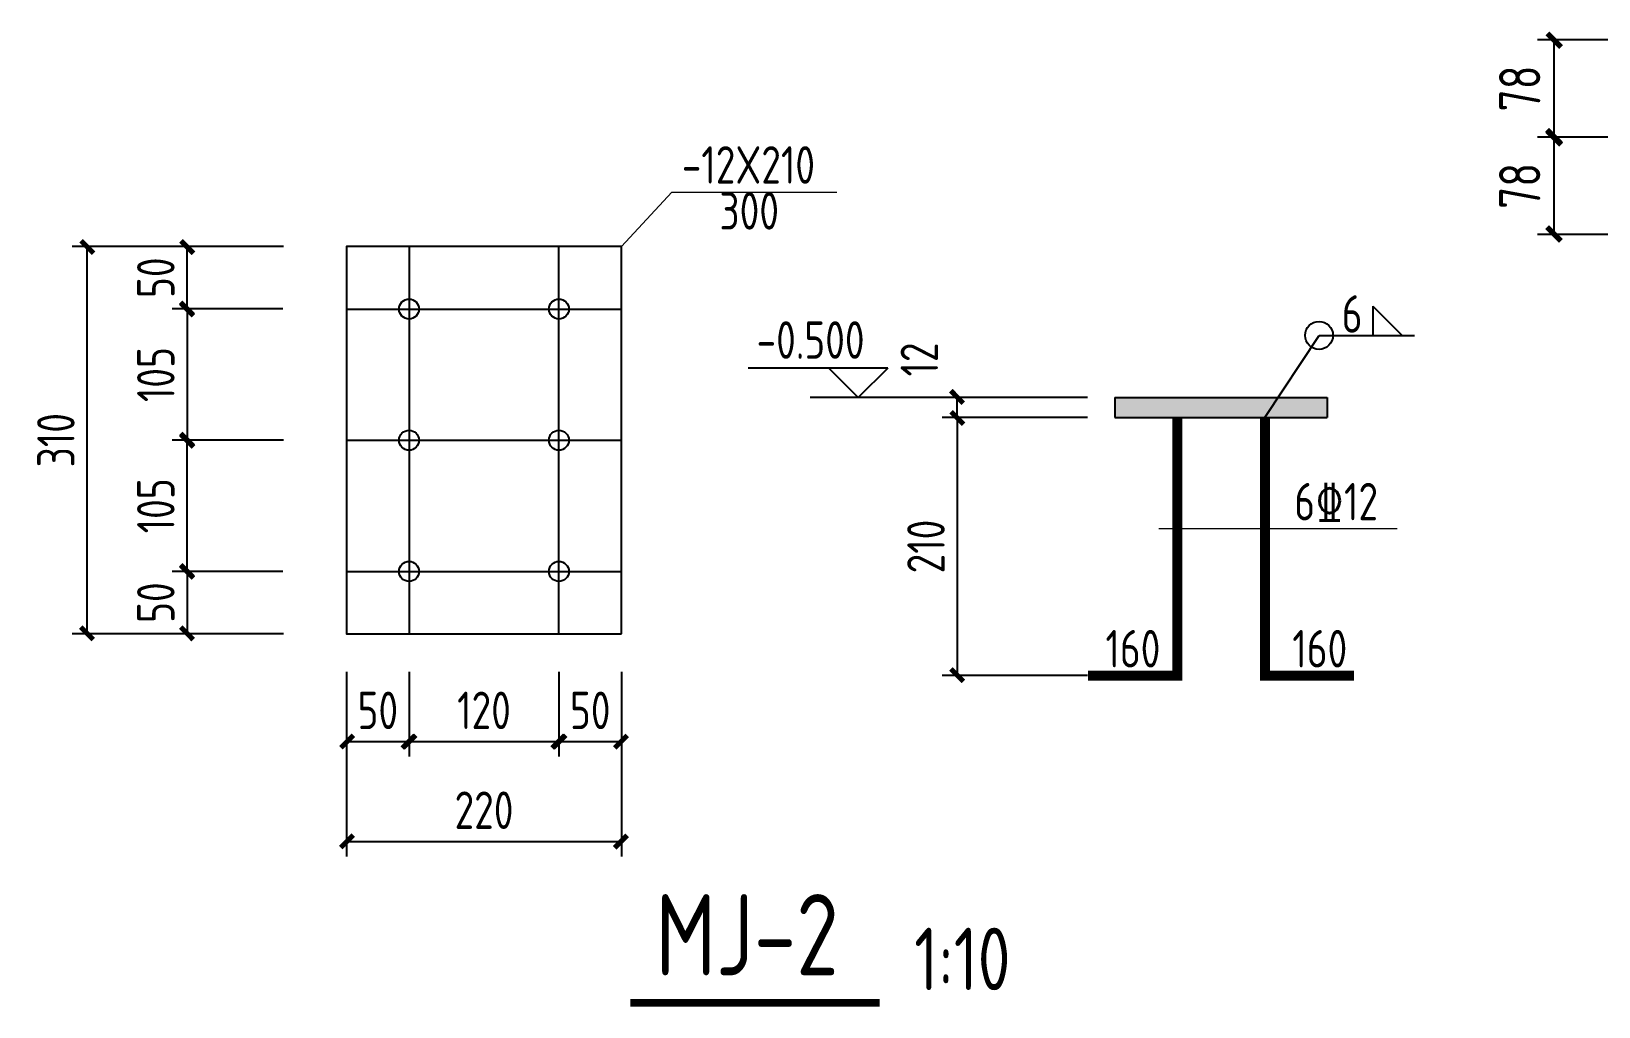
# Model space of a CAD drawing. Header units: millimetres. Extents: x 865490 to 879904, y 39442 to 44891.
# Drawn here: x 875499.1 to 875624.6, y 39550.5 to 39628.5 of the extents above; entities that cross this region are included whole.
import ezdxf

# ---------------------------------------------------------------- set-up
doc = ezdxf.new("R2010")
doc.units = ezdxf.units.MM
doc.header["$LTSCALE"] = 1000
doc.header["$MEASUREMENT"] = 0
doc.linetypes.add('CONTINOUS', pattern=[0])
for name, color, linetype in [('10', 7, 'Continuous'), ('D1', 112, 'Continuous'), ('DIM', 7, 'Continuous'), ('GJ', 6, 'Continuous'), ('中文', 7, 'Continuous'), ('桩', 6, 'Continuous'), ('梁__实线', 4, 'Continuous')]:
    doc.layers.add(name, color=color, linetype=linetype)
doc.layers.add('LZ', color=64, linetype='Continuous', lineweight=9)
doc.styles.add('GBHZ', font='gbenor.shx', dxfattribs={"width": 0.9, "bigfont": 'gbcbig.shx'})
doc.dimstyles.new('Y10', dxfattribs={"dimscale": 0, "dimtxt": 3, "dimasz": 0.01, "dimexe": 1.2, "dimexo": 1, "dimgap": 1, "dimtad": 1, "dimdec": 0, "dimlfac": 10, "dimzin": 0, "dimdsep": 46, "dimtxsty": 'GBHZ', "dimblk1": 'DX', "dimblk2": 'DX', "dimsah": 1, "dimcen": 0.09, "dimdle": 1, "dimadec": 0, "dimazin": 0, "dimtfac": 1, "dimtdec": 0, "dimtix": 1, "dimtmove": 2, "dimatfit": 3, "dimldrblk": 'DX', "dimfxl": 0, "dimtolj": 1, "dimtzin": 0, "dimarcsym": 0})
doc.dimstyles.new('Y10(110)', dxfattribs={"dimscale": 1.1, "dimtxt": 3, "dimasz": 0.01, "dimexe": 1.2, "dimexo": 1, "dimgap": 1, "dimtad": 1, "dimdec": 0, "dimlfac": 10, "dimzin": 0, "dimdsep": 46, "dimtxsty": 'GBHZ', "dimblk1": 'DX', "dimblk2": 'DX', "dimsah": 1, "dimcen": 0.09, "dimdle": 1, "dimadec": 0, "dimazin": 0, "dimtfac": 1, "dimtdec": 0, "dimtix": 1, "dimtmove": 2, "dimatfit": 3, "dimldrblk": 'DX', "dimfxl": 0, "dimtolj": 1, "dimtzin": 0, "dimarcsym": 0})

# ---------------------------------------------------------------- blocks, each defined once
blk = doc.blocks.new('DX')
at = {"color": 0, "linetype": 'ByBlock', "const_width": 40}
blk.add_lwpolyline([(-54, -51), (46, 49)], dxfattribs=at)
blk = doc.blocks.new('*D998')
at = {"layer": 'Defpoints', "color": 0, "transparency": 16777216}
for p in [(875511.61, 39611.32), (875520.28, 39611.32), (875520.28, 39606.32)]:
    blk.add_point(p, dxfattribs=at)
at = {"layer": 'DIM', "color": 0, "lineweight": -2, "transparency": 16777216}
for p, q in [((875519.28, 39611.32), (875510.41, 39611.32)), ((875511.61, 39606.33), (875511.61, 39611.31)), ((875519.28, 39606.32), (875510.41, 39606.32))]:
    blk.add_line(p, q, dxfattribs=at)
at = {"layer": 'DIM', "color": 0, "lineweight": -2, "transparency": 16777216, "xscale": 0.01, "yscale": 0.01, "zscale": 0.01}
for p, rotation in [((875511.61, 39611.32), 90), ((875511.61, 39606.32), 270)]:
    blk.add_blockref('DX', p, dxfattribs=dict(at, rotation=rotation))
at = {"layer": 'DIM', "color": 0, "transparency": 16777216, "insert": (875509.11, 39608.82), "char_height": 3, "attachment_point": 5, "rotation": 90, "style": 'GBHZ'}
blk.add_mtext('\\A1;50', dxfattribs=at)
blk = doc.blocks.new('*D999')
at = {"layer": 'Defpoints', "color": 0, "transparency": 16777216}
for p in [(875520.28, 39606.32), (875511.61, 39595.82), (875520.34, 39595.82)]:
    blk.add_point(p, dxfattribs=at)
at = {"layer": 'DIM', "color": 0, "lineweight": -2, "transparency": 16777216}
for p, q in [((875519.28, 39606.32), (875510.41, 39606.32)), ((875511.61, 39606.31), (875511.61, 39595.83)), ((875519.34, 39595.82), (875510.41, 39595.82))]:
    blk.add_line(p, q, dxfattribs=at)
at = {"layer": 'DIM', "color": 0, "lineweight": -2, "transparency": 16777216, "xscale": 0.01, "yscale": 0.01, "zscale": 0.01}
for p, rotation in [((875511.61, 39606.32), 90), ((875511.61, 39595.82), 270)]:
    blk.add_blockref('DX', p, dxfattribs=dict(at, rotation=rotation))
at = {"layer": 'DIM', "color": 0, "transparency": 16777216, "insert": (875509.11, 39601.07), "char_height": 3, "attachment_point": 5, "rotation": 90, "style": 'GBHZ'}
blk.add_mtext('\\A1;105', dxfattribs=at)
blk = doc.blocks.new('*D1000')
at = {"layer": 'Defpoints', "color": 0, "transparency": 16777216}
for p in [(875520.28, 39585.32), (875511.61, 39580.32), (875520.28, 39580.32)]:
    blk.add_point(p, dxfattribs=at)
at = {"layer": 'DIM', "color": 0, "lineweight": -2, "transparency": 16777216}
for p, q in [((875519.28, 39585.32), (875510.41, 39585.32)), ((875511.61, 39585.31), (875511.61, 39580.33)), ((875519.28, 39580.32), (875510.41, 39580.32))]:
    blk.add_line(p, q, dxfattribs=at)
at = {"layer": 'DIM', "color": 0, "lineweight": -2, "transparency": 16777216, "xscale": 0.01, "yscale": 0.01, "zscale": 0.01}
for p, rotation in [((875511.61, 39585.32), 90), ((875511.61, 39580.32), 270)]:
    blk.add_blockref('DX', p, dxfattribs=dict(at, rotation=rotation))
at = {"layer": 'DIM', "color": 0, "transparency": 16777216, "insert": (875509.11, 39582.82), "char_height": 3, "attachment_point": 5, "rotation": 90, "style": 'GBHZ'}
blk.add_mtext('\\A1;50', dxfattribs=at)
blk = doc.blocks.new('*D1001')
at = {"layer": 'Defpoints', "color": 0, "transparency": 16777216}
for p in [(875524.38, 39578.29), (875546.38, 39578.29), (875546.38, 39563.71)]:
    blk.add_point(p, dxfattribs=at)
at = {"layer": 'DIM', "color": 0, "lineweight": -2, "transparency": 16777216}
for p, q in [((875524.38, 39577.29), (875524.38, 39562.51)), ((875546.38, 39577.29), (875546.38, 39562.51)), ((875524.39, 39563.71), (875546.37, 39563.71))]:
    blk.add_line(p, q, dxfattribs=at)
at = {"layer": 'DIM', "color": 0, "lineweight": -2, "transparency": 16777216, "xscale": 0.01, "yscale": 0.01, "zscale": 0.01, "rotation": 180}
blk.add_blockref('DX', (875524.38, 39563.71), dxfattribs=at)
at = {"layer": 'DIM', "color": 0, "lineweight": -2, "transparency": 16777216, "xscale": 0.01, "yscale": 0.01, "zscale": 0.01}
blk.add_blockref('DX', (875546.38, 39563.71), dxfattribs=at)
at = {"layer": 'DIM', "color": 0, "transparency": 16777216, "insert": (875535.38, 39566.21), "char_height": 3, "attachment_point": 5, "style": 'GBHZ'}
blk.add_mtext('\\A1;220', dxfattribs=at)
blk = doc.blocks.new('*D1002')
at = {"layer": 'Defpoints', "color": 0, "transparency": 16777216}
for p in [(875541.38, 39578.29), (875546.38, 39578.29), (875546.38, 39571.7)]:
    blk.add_point(p, dxfattribs=at)
at = {"layer": 'DIM', "color": 0, "lineweight": -2, "transparency": 16777216}
for p, q in [((875541.38, 39577.29), (875541.38, 39570.5)), ((875546.38, 39577.29), (875546.38, 39570.5)), ((875541.39, 39571.7), (875546.37, 39571.7))]:
    blk.add_line(p, q, dxfattribs=at)
at = {"layer": 'DIM', "color": 0, "lineweight": -2, "transparency": 16777216, "xscale": 0.01, "yscale": 0.01, "zscale": 0.01, "rotation": 180}
blk.add_blockref('DX', (875541.38, 39571.7), dxfattribs=at)
at = {"layer": 'DIM', "color": 0, "lineweight": -2, "transparency": 16777216, "xscale": 0.01, "yscale": 0.01, "zscale": 0.01}
blk.add_blockref('DX', (875546.38, 39571.7), dxfattribs=at)
at = {"layer": 'DIM', "color": 0, "transparency": 16777216, "insert": (875543.88, 39574.2), "char_height": 3, "attachment_point": 5, "style": 'GBHZ'}
blk.add_mtext('\\A1;50', dxfattribs=at)
blk = doc.blocks.new('*D1003')
at = {"layer": 'Defpoints', "color": 0, "transparency": 16777216}
for p in [(875529.38, 39578.29), (875541.38, 39578.23), (875541.38, 39571.7)]:
    blk.add_point(p, dxfattribs=at)
at = {"layer": 'DIM', "color": 0, "lineweight": -2, "transparency": 16777216}
for p, q in [((875529.38, 39577.29), (875529.38, 39570.5)), ((875541.38, 39577.23), (875541.38, 39570.5)), ((875529.39, 39571.7), (875541.37, 39571.7))]:
    blk.add_line(p, q, dxfattribs=at)
at = {"layer": 'DIM', "color": 0, "lineweight": -2, "transparency": 16777216, "xscale": 0.01, "yscale": 0.01, "zscale": 0.01, "rotation": 180}
blk.add_blockref('DX', (875529.38, 39571.7), dxfattribs=at)
at = {"layer": 'DIM', "color": 0, "lineweight": -2, "transparency": 16777216, "xscale": 0.01, "yscale": 0.01, "zscale": 0.01}
blk.add_blockref('DX', (875541.38, 39571.7), dxfattribs=at)
at = {"layer": 'DIM', "color": 0, "transparency": 16777216, "insert": (875535.38, 39574.2), "char_height": 3, "attachment_point": 5, "style": 'GBHZ'}
blk.add_mtext('\\A1;120', dxfattribs=at)
blk = doc.blocks.new('*D1004')
at = {"layer": 'Defpoints', "color": 0, "transparency": 16777216}
for p in [(875524.38, 39578.29), (875529.38, 39578.29), (875529.38, 39571.7)]:
    blk.add_point(p, dxfattribs=at)
at = {"layer": 'DIM', "color": 0, "lineweight": -2, "transparency": 16777216}
for p, q in [((875524.38, 39577.29), (875524.38, 39570.5)), ((875529.38, 39577.29), (875529.38, 39570.5)), ((875524.39, 39571.7), (875529.37, 39571.7))]:
    blk.add_line(p, q, dxfattribs=at)
at = {"layer": 'DIM', "color": 0, "lineweight": -2, "transparency": 16777216, "xscale": 0.01, "yscale": 0.01, "zscale": 0.01, "rotation": 180}
blk.add_blockref('DX', (875524.38, 39571.7), dxfattribs=at)
at = {"layer": 'DIM', "color": 0, "lineweight": -2, "transparency": 16777216, "xscale": 0.01, "yscale": 0.01, "zscale": 0.01}
blk.add_blockref('DX', (875529.38, 39571.7), dxfattribs=at)
at = {"layer": 'DIM', "color": 0, "transparency": 16777216, "insert": (875526.88, 39574.2), "char_height": 3, "attachment_point": 5, "style": 'GBHZ'}
blk.add_mtext('\\A1;50', dxfattribs=at)
blk = doc.blocks.new('*D1005')
at = {"layer": 'Defpoints', "color": 0, "transparency": 16777216}
for p in [(875573.26, 39599.24), (875584.69, 39599.24), (875584.69, 39597.64)]:
    blk.add_point(p, dxfattribs=at)
at = {"layer": 'DIM', "color": 0, "lineweight": -2, "transparency": 16777216}
for p, q in [((875583.69, 39599.24), (875572.06, 39599.24)), ((875573.26, 39599.25), (875573.26, 39599.26)), ((875573.26, 39597.64), (875573.26, 39599.24)), ((875583.69, 39597.64), (875572.06, 39597.64)), ((875573.26, 39597.63), (875573.26, 39597.62))]:
    blk.add_line(p, q, dxfattribs=at)
at = {"layer": 'DIM', "color": 0, "lineweight": -2, "transparency": 16777216, "xscale": 0.01, "yscale": 0.01, "zscale": 0.01}
for p, rotation in [((875573.26, 39599.24), 270), ((875573.26, 39597.64), 90)]:
    blk.add_blockref('DX', p, dxfattribs=dict(at, rotation=rotation))
at = {"layer": 'DIM', "color": 0, "transparency": 16777216, "insert": (875570.23, 39602.28), "char_height": 3, "attachment_point": 5, "rotation": 90, "style": 'GBHZ'}
blk.add_mtext('\\A1;12', dxfattribs=at)
blk = doc.blocks.new('*D1006')
at = {"layer": 'Defpoints', "color": 0, "transparency": 16777216}
for p in [(875584.69, 39597.64), (875573.26, 39576.98), (875584.69, 39576.98)]:
    blk.add_point(p, dxfattribs=at)
at = {"layer": 'DIM', "color": 0, "lineweight": -2, "transparency": 16777216}
for p, q in [((875583.69, 39597.64), (875572.06, 39597.64)), ((875573.26, 39597.63), (875573.26, 39576.99)), ((875583.69, 39576.98), (875572.06, 39576.98))]:
    blk.add_line(p, q, dxfattribs=at)
at = {"layer": 'DIM', "color": 0, "lineweight": -2, "transparency": 16777216, "xscale": 0.01, "yscale": 0.01, "zscale": 0.01}
for p, rotation in [((875573.26, 39597.64), 90), ((875573.26, 39576.98), 270)]:
    blk.add_blockref('DX', p, dxfattribs=dict(at, rotation=rotation))
at = {"layer": 'DIM', "color": 0, "transparency": 16777216, "insert": (875570.76, 39587.31), "char_height": 3, "attachment_point": 5, "rotation": 90, "style": 'GBHZ'}
blk.add_mtext('\\A1;210', dxfattribs=at)
blk = doc.blocks.new('*D1007')
at = {"layer": 'Defpoints', "color": 0, "transparency": 16777216}
for p in [(875503.61, 39611.32), (875520.34, 39611.32), (875520.34, 39580.32)]:
    blk.add_point(p, dxfattribs=at)
at = {"layer": 'DIM', "color": 0, "lineweight": -2, "transparency": 16777216}
for p, q in [((875519.34, 39611.32), (875502.41, 39611.32)), ((875503.61, 39580.33), (875503.61, 39611.31)), ((875519.34, 39580.32), (875502.41, 39580.32))]:
    blk.add_line(p, q, dxfattribs=at)
at = {"layer": 'DIM', "color": 0, "lineweight": -2, "transparency": 16777216, "xscale": 0.01, "yscale": 0.01, "zscale": 0.01}
for p, rotation in [((875503.61, 39611.32), 90), ((875503.61, 39580.32), 270)]:
    blk.add_blockref('DX', p, dxfattribs=dict(at, rotation=rotation))
at = {"layer": 'DIM', "color": 0, "transparency": 16777216, "insert": (875501.11, 39595.82), "char_height": 3, "attachment_point": 5, "rotation": 90, "style": 'GBHZ'}
blk.add_mtext('\\A1;310', dxfattribs=at)
blk = doc.blocks.new('*D970')
at = {"layer": 'Defpoints', "color": 0, "linetype": 'ByBlock', "transparency": 16777216}
for p in [(875621.04, 39620.07), (875630.1, 39620.07), (875630.1, 39612.27)]:
    blk.add_point(p, dxfattribs=at)
at = {"layer": 'DIM', "color": 0, "linetype": 'ByBlock', "lineweight": -2, "transparency": 16777216}
for p, q in [((875629, 39620.07), (875619.72, 39620.07)), ((875621.04, 39612.28), (875621.04, 39620.06)), ((875629, 39612.27), (875619.72, 39612.27))]:
    blk.add_line(p, q, dxfattribs=at)
at = {"layer": 'DIM', "color": 0, "linetype": 'ByBlock', "lineweight": -2, "transparency": 16777216, "xscale": 0.011, "yscale": 0.011, "zscale": 0.011}
for p, rotation in [((875621.04, 39620.07), 90), ((875621.04, 39612.27), 270)]:
    blk.add_blockref('DX', p, dxfattribs=dict(at, rotation=rotation))
at = {"layer": 'DIM', "color": 0, "linetype": 'ByBlock', "transparency": 16777216, "insert": (875618.29, 39616.17), "char_height": 3.3, "attachment_point": 5, "rotation": 90, "style": 'GBHZ'}
blk.add_mtext('\\A1;78', dxfattribs=at)
blk = doc.blocks.new('*D971')
at = {"layer": 'Defpoints', "color": 0, "linetype": 'ByBlock', "transparency": 16777216}
for p in [(875621.04, 39627.87), (875630.1, 39627.87), (875630.1, 39620.07)]:
    blk.add_point(p, dxfattribs=at)
at = {"layer": 'DIM', "color": 0, "linetype": 'ByBlock', "lineweight": -2, "transparency": 16777216}
for p, q in [((875629, 39627.87), (875619.72, 39627.87)), ((875621.04, 39620.08), (875621.04, 39627.86)), ((875629, 39620.07), (875619.72, 39620.07))]:
    blk.add_line(p, q, dxfattribs=at)
at = {"layer": 'DIM', "color": 0, "linetype": 'ByBlock', "lineweight": -2, "transparency": 16777216, "xscale": 0.011, "yscale": 0.011, "zscale": 0.011}
for p, rotation in [((875621.04, 39627.87), 90), ((875621.04, 39620.07), 270)]:
    blk.add_blockref('DX', p, dxfattribs=dict(at, rotation=rotation))
at = {"layer": 'DIM', "color": 0, "linetype": 'ByBlock', "transparency": 16777216, "insert": (875618.29, 39623.97), "char_height": 3.3, "attachment_point": 5, "rotation": 90, "style": 'GBHZ'}
blk.add_mtext('\\A1;78', dxfattribs=at)
blk = doc.blocks.new('*D982')
at = {"layer": 'Defpoints', "color": 0, "transparency": 16777216}
for p in [(875511.61, 39595.82), (875520.34, 39595.82), (875520.28, 39585.32)]:
    blk.add_point(p, dxfattribs=at)
at = {"layer": 'DIM', "color": 0, "lineweight": -2, "transparency": 16777216}
for p, q in [((875519.34, 39595.82), (875510.41, 39595.82)), ((875511.61, 39585.33), (875511.61, 39595.81)), ((875519.28, 39585.32), (875510.41, 39585.32))]:
    blk.add_line(p, q, dxfattribs=at)
at = {"layer": 'DIM', "color": 0, "lineweight": -2, "transparency": 16777216, "xscale": 0.01, "yscale": 0.01, "zscale": 0.01}
for p, rotation in [((875511.61, 39595.82), 90), ((875511.61, 39585.32), 270)]:
    blk.add_blockref('DX', p, dxfattribs=dict(at, rotation=rotation))
at = {"layer": 'DIM', "color": 0, "transparency": 16777216, "insert": (875509.11, 39590.57), "char_height": 3, "attachment_point": 5, "rotation": 90, "style": 'GBHZ'}
blk.add_mtext('\\A1;105', dxfattribs=at)

msp = doc.modelspace()

# ---------------------------------------------------------------- linework, layer by layer
for p, q in [((875529.378, 39611.317), (875529.378, 39580.317)), ((875541.378, 39580.317), (875541.378, 39611.317)), ((875524.378, 39606.317), (875546.378, 39606.317)), ((875524.378, 39595.817), (875546.378, 39595.817)), ((875524.378, 39585.317), (875546.378, 39585.317))]:
    msp.add_line(p, q)
at = {"const_width": 0.6}
msp.add_lwpolyline([(875547.106, 39550.791), (875567.05, 39550.791)], dxfattribs=at)
at = {"layer": 'DIM', "color": 0, "linetype": 'CONTINOUS', "ltscale": 25}
for p, q in [((875567.697, 39601.592), (875556.535, 39601.592)), ((875565.344, 39599.238), (875562.99, 39601.592)), ((875567.697, 39601.592), (875565.344, 39599.238)), ((875572.062, 39599.238), (875561.482, 39599.238))]:
    msp.add_line(p, q, dxfattribs=at)
at = {"layer": 'GJ'}
for p, q in [((875585.886, 39599.238), (875602.886, 39599.238)), ((875585.886, 39599.238), (875585.886, 39597.638)), ((875602.886, 39599.238), (875602.886, 39597.638)), ((875585.886, 39597.638), (875602.886, 39597.638))]:
    msp.add_line(p, q, dxfattribs=at)
msp.add_lwpolyline([(875546.378, 39580.317), (875546.378, 39611.317), (875524.378, 39611.317), (875524.378, 39580.317)], close=True, dxfattribs=at)
at = {"layer": 'GJ', "const_width": 0.8}
for points in [[(875590.886, 39597.638), (875590.886, 39576.985), (875583.737, 39576.985)], [(875597.886, 39597.638), (875597.886, 39576.985), (875605.035, 39576.985)]]:
    msp.add_lwpolyline(points, dxfattribs=at)
at = {"layer": 'GJ'}
for centre in [(875529.378, 39606.317), (875541.378, 39606.317), (875529.378, 39595.817), (875541.378, 39595.817), (875529.378, 39585.317), (875541.378, 39585.317)]:
    msp.add_circle(centre, 0.8, dxfattribs=at)
at = {"layer": 'LZ'}
for p, q in [((875546.378, 39611.317), (875550.411, 39615.662)), ((875550.411, 39615.662), (875563.625, 39615.662)), ((875589.386, 39588.767), (875608.469, 39588.767))]:
    msp.add_line(p, q, dxfattribs=at)
at = {"layer": '桩'}
for p, q in [((875606.536, 39606.548), (875606.536, 39604.204)), ((875606.536, 39606.548), (875608.88, 39604.204)), ((875597.886, 39597.638), (875602.222, 39604.204)), ((875602.222, 39604.204), (875609.854, 39604.204))]:
    msp.add_line(p, q, dxfattribs=at)
msp.add_circle((875602.222, 39604.204), 1.118, dxfattribs=at)
at = {"layer": '梁__实线'}
msp.add_solid([(875585.886, 39597.638), (875585.886, 39599.238), (875602.886, 39597.638), (875602.886, 39599.238)], dxfattribs=at)

# ---------------------------------------------------------------- texts
at = {"style": 'GBHZ', "width": 0.9}
for s, p in [('-12X210', (875551.213, 39616.347)), ('300', (875554.224, 39612.671)), ('6', (875604.039, 39604.421)), ('6%%13212', (875600.243, 39589.403)), ('160', (875585.129, 39577.634)), ('160', (875600.088, 39577.634))]:
    msp.add_text(s, height=3, dxfattribs=at).set_placement(p)
at = {"layer": '10', "style": 'GBHZ', "width": 0.9}
msp.add_text('MJ-2', height=6.5, dxfattribs=at).set_placement((875549.098, 39552.997))
at = {"layer": 'D1', "style": 'GBHZ', "width": 0.9}
msp.add_text('-0.500', height=3, dxfattribs=at).set_placement((875557.199, 39602.336))
at = {"layer": '中文', "style": 'GBHZ', "width": 0.9}
msp.add_text('1:10', height=5, dxfattribs=at).set_placement((875569.815, 39551.808, -0.009))

# ---------------------------------------------------------------- dimensions: what is measured, and where the dimension line sits
at = {"layer": 'DIM', "linetype": 'ByBlock'}
for base, p1, p2, picture, middle in [((875621.041, 39627.873), (875630.097, 39620.073), (875630.097, 39627.873), '*D971', (875618.291, 39623.973)), ((875621.041, 39620.073), (875630.097, 39612.273), (875630.097, 39620.073), '*D970', (875618.291, 39616.173))]:
    dim = msp.add_linear_dim(base=base, p1=p1, p2=p2, angle=90, dimstyle='Y10(110)', dxfattribs=at)
    dim.commit()
    dim.dimension.update_dxf_attribs({"geometry": picture, "text_midpoint": middle})
at = {"layer": 'DIM'}
for base, p1, p2, angle, picture, middle in [((875503.615, 39611.317), (875520.34, 39580.317), (875520.34, 39611.317), 90, '*D1007', (875501.115, 39595.817)), ((875511.614, 39611.317), (875520.28, 39606.317), (875520.28, 39611.317), 90, '*D998', (875509.114, 39608.817)), ((875511.614, 39595.817), (875520.28, 39606.317), (875520.34, 39595.817), 270, '*D999', (875509.114, 39601.067)), ((875511.614, 39595.817), (875520.28, 39585.317), (875520.34, 39595.817), 90, '*D982', (875509.114, 39590.567)), ((875511.614, 39580.317), (875520.28, 39585.317), (875520.28, 39580.317), 270, '*D1000', (875509.114, 39582.817))]:
    dim = msp.add_linear_dim(base=base, p1=p1, p2=p2, angle=angle, dimstyle='Y10', override={"dimscale": 1}, dxfattribs=at)
    dim.commit()
    dim.dimension.update_dxf_attribs({"geometry": picture, "text_midpoint": middle})
dim = msp.add_linear_dim(base=(875573.262, 39599.238), p1=(875584.688, 39597.638), p2=(875584.688, 39599.238), angle=270, text='12', dimstyle='Y10', override={"dimscale": 1}, dxfattribs=at)
dim.commit()
dim.dimension.update_dxf_attribs({"geometry": '*D1005', "text_midpoint": (875570.229, 39602.285), "dimtype": 160})
dim = msp.add_linear_dim(base=(875573.262, 39576.985), p1=(875584.688, 39597.638), p2=(875584.688, 39576.985), angle=90, text='210', dimstyle='Y10', override={"dimscale": 1}, dxfattribs=at)
dim.commit()
dim.dimension.update_dxf_attribs({"geometry": '*D1006', "text_midpoint": (875570.762, 39587.311)})
for base, p1, p2, picture, middle in [((875546.378, 39563.708), (875524.378, 39578.289), (875546.378, 39578.289), '*D1001', (875535.378, 39566.208)), ((875529.378, 39571.705), (875524.378, 39578.289), (875529.378, 39578.289), '*D1004', (875526.878, 39574.205)), ((875541.378, 39571.705), (875529.378, 39578.289), (875541.378, 39578.229), '*D1003', (875535.378, 39574.205)), ((875546.378, 39571.705), (875541.378, 39578.289), (875546.378, 39578.289), '*D1002', (875543.878, 39574.205))]:
    dim = msp.add_linear_dim(base=base, p1=p1, p2=p2, dimstyle='Y10', override={"dimscale": 1}, dxfattribs=at)
    dim.commit()
    dim.dimension.update_dxf_attribs({"geometry": picture, "text_midpoint": middle})

doc.saveas('drawing.dxf')
